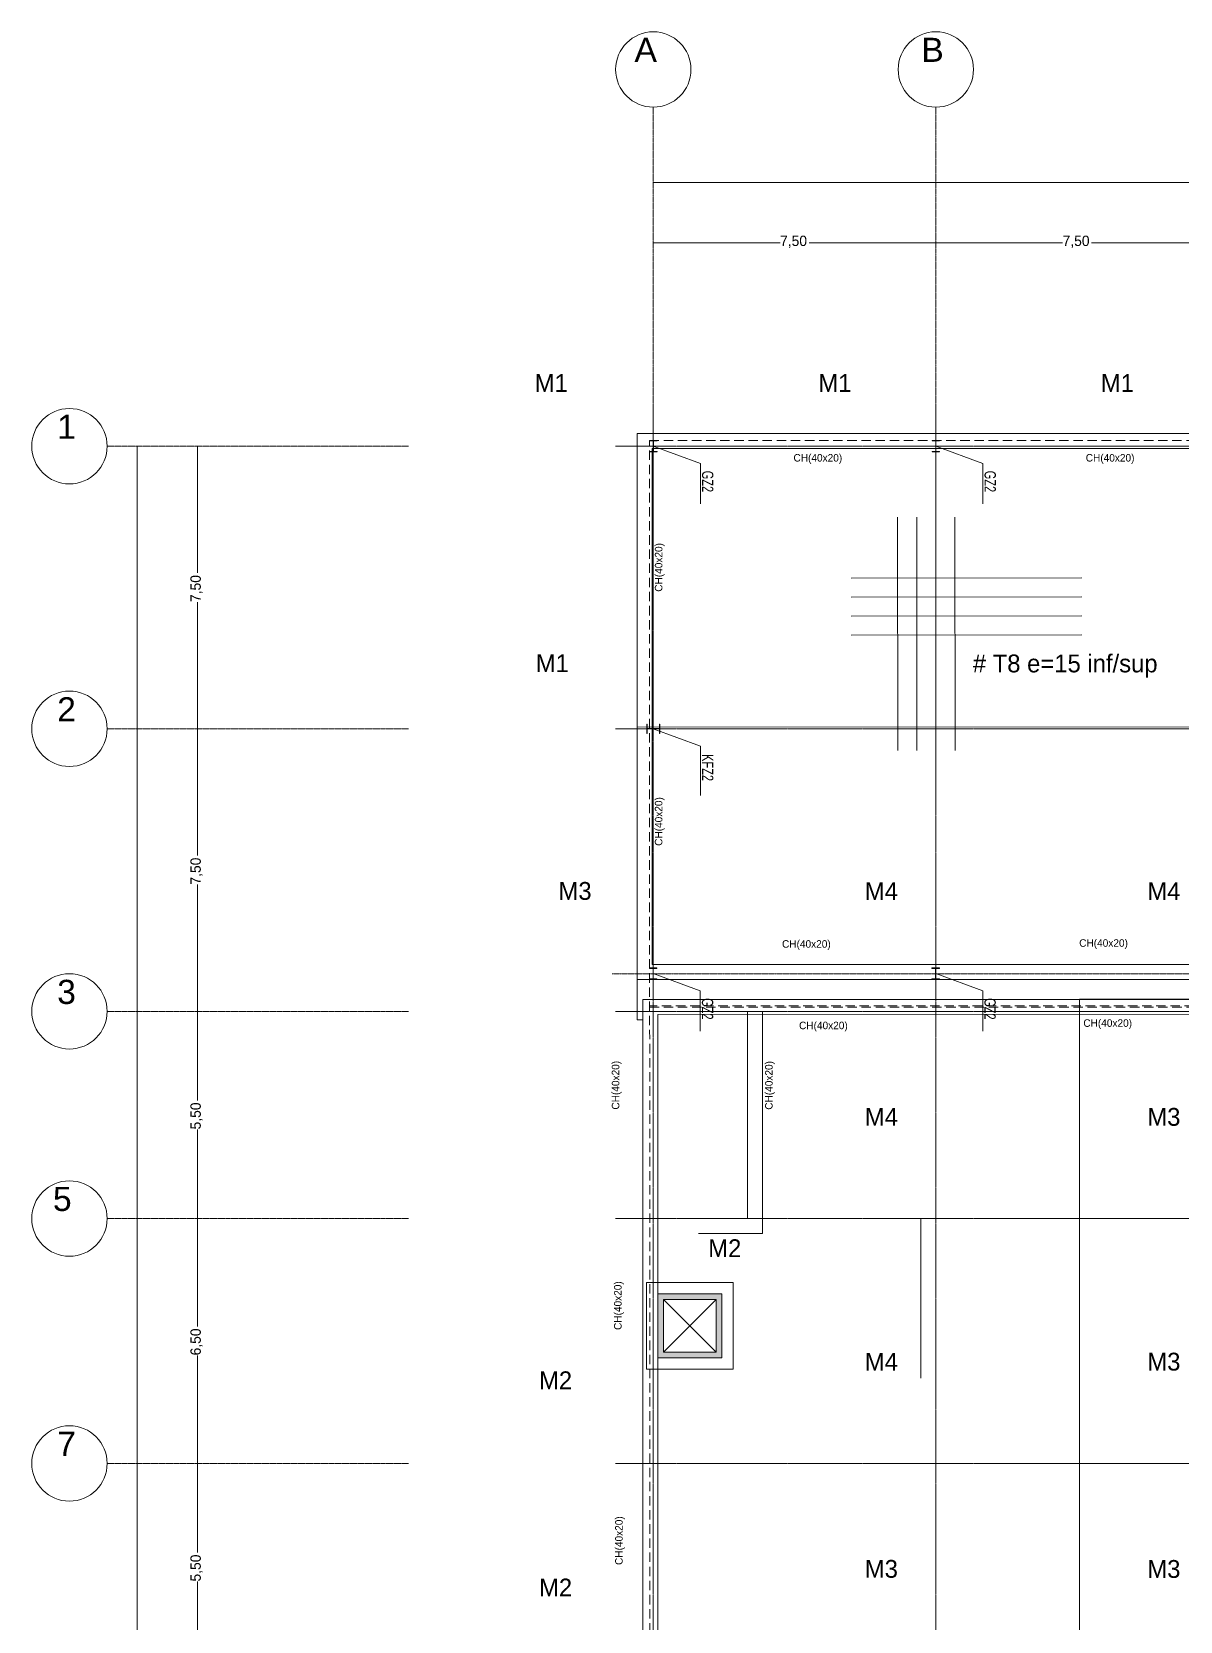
# Model space of a CAD drawing. Header units: millimetres. Extents: x 365175 to 2667127, y -330297 to -162108.
# Drawn here: x 365175 to 395662, y -204295 to -162108 of the extents above; entities that cross this region are included whole.
import ezdxf

# ---------------------------------------------------------------- set-up
doc = ezdxf.new("R2010")
doc.units = ezdxf.units.MM
doc.header["$MEASUREMENT"] = 0
for name, pattern in [('ACAD_ISO04W100', [60, 48, -6, 0, -6]), ('AXES', [50.8, 31.75, -6.35, 6.35, -6.35]), ('DASHED2', [375, 250, -125])]:
    doc.linetypes.add(name, pattern=pattern)
for name, color, linetype in [('Nouveau_0', 7, 'Continuous'), ('Nouveau_famsun', 7, 'Continuous'), ('Nouveau_STXT_XG_THIN', 7, 'Continuous')]:
    doc.layers.add(name, color=color, linetype=linetype)
doc.styles.add('STYLE_GENERE_1', font='')
doc.styles.add('STYLE_GENERE_4', font='')
doc.styles.get('STYLE_GENERE_1').set_extended_font_data('Tempus Sans ITC')
doc.styles.get('STYLE_GENERE_4').set_extended_font_data('Arial')
doc.dimstyles.new('STYLE_GENERE__1', dxfattribs={"dimtxt": 275, "dimasz": 0.010748, "dimexe": 0.18, "dimexo": 1000000.0, "dimgap": 0, "dimtad": 0, "dimlfac": 0.001, "dimzin": 0, "dimdsep": 46, "dimtxsty": 'STYLE_GENERE_1', "dimblk": 'ARROWHEAD_6', "dimblk1": 'ARROWHEAD_6', "dimblk2": 'ARROWHEAD_6', "dimcen": 0.09, "dimse1": 1, "dimse2": 1, "dimclrd": 7, "dimclre": 7, "dimclrt": 7, "dimazin": 0, "dimtfac": 1, "dimtdec": 4, "dimtmove": 0, "dimatfit": 3, "dimfxl": 0, "dimtolj": 1, "dimtzin": 0, "dimarcsym": 0})
doc.dimstyles.new('STYLE_GENERE__2', dxfattribs={"dimtxt": 275, "dimasz": 0.010748, "dimexe": 0.18, "dimexo": 1000000.0, "dimgap": 0, "dimtad": 0, "dimtih": 1, "dimtoh": 1, "dimlfac": 0.001, "dimzin": 0, "dimdsep": 46, "dimtxsty": 'STYLE_GENERE_1', "dimblk": 'ARROWHEAD_6', "dimblk1": 'ARROWHEAD_6', "dimblk2": 'ARROWHEAD_6', "dimcen": 0.09, "dimse1": 1, "dimse2": 1, "dimclrd": 7, "dimclre": 7, "dimclrt": 7, "dimazin": 0, "dimtfac": 1, "dimtdec": 4, "dimtmove": 0, "dimatfit": 3, "dimfxl": 0, "dimtolj": 1, "dimtzin": 0, "dimarcsym": 0})

# ---------------------------------------------------------------- blocks, each defined once
blk = doc.blocks.new('*D26')
at = {"layer": 'Nouveau_0', "color": 7, "linetype": 'Continuous', "lineweight": 5}
for p, q in [((381675, -167708), (381675, -167708)), ((381675, -167708), (385040, -167708)), ((381675, -167708), (381675, -167708)), ((385811, -167708), (389175, -167708)), ((389175, -167708), (389175, -167708)), ((389175, -167708), (389175, -167708))]:
    blk.add_line(p, q, dxfattribs=at)
at = {"layer": 'Nouveau_0', "color": 7, "lineweight": 5, "insert": (385040, -167845), "char_height": 275, "attachment_point": 7, "style": 'STYLE_GENERE_1'}
blk.add_mtext('\\A1;{\\pql;\\fTempus Sans ITC|b0|i0|c0|p82;7,50}', dxfattribs=at)
blk = doc.blocks.new('ARROWHEAD_6')
at = {"color": 0, "linetype": 'Continuous', "lineweight": 0}
for p, q in [((0, 0), (-1, 0)), ((-0.5, -0.5), (0.5, 0.5))]:
    blk.add_line(p, q, dxfattribs=at)
blk = doc.blocks.new('*D27')
at = {"layer": 'Nouveau_0', "color": 7, "linetype": 'Continuous', "lineweight": 5}
for p, q in [((389175, -167708), (389175, -167708)), ((389175, -167708), (392540, -167708)), ((389175, -167708), (389175, -167708)), ((393311, -167708), (396675, -167708)), ((396675, -167708), (396675, -167708)), ((396675, -167708), (396675, -167708))]:
    blk.add_line(p, q, dxfattribs=at)
at = {"layer": 'Nouveau_0', "color": 7, "lineweight": 5, "insert": (392540, -167845), "char_height": 275, "attachment_point": 7, "style": 'STYLE_GENERE_1'}
blk.add_mtext('\\A1;{\\pql;\\fTempus Sans ITC|b0|i0|c0|p82;7,50}', dxfattribs=at)
blk = doc.blocks.new('*D37')
at = {"layer": 'Nouveau_0', "color": 7, "linetype": 'Continuous', "lineweight": 5}
for p, q in [((381675, -166108), (381675, -166108)), ((381675, -166108), (421921, -166108)), ((381675, -166108), (381675, -166108)), ((422780, -166108), (463025, -166108)), ((463025, -166108), (463025, -166108)), ((463025, -166108), (463025, -166108))]:
    blk.add_line(p, q, dxfattribs=at)
at = {"layer": 'Nouveau_0', "color": 7, "lineweight": 5, "insert": (421921, -166245), "char_height": 275, "attachment_point": 7, "style": 'STYLE_GENERE_1'}
blk.add_mtext('\\A1;{\\pql;\\fTempus Sans ITC|b0|i0|c0|p82;81,35}', dxfattribs=at)
blk = doc.blocks.new('*D38')
at = {"layer": 'Nouveau_0', "color": 7, "linetype": 'Continuous', "lineweight": 5}
for p, q in [((369575, -176472), (369575, -173108)), ((369575, -173108), (369575, -173108)), ((369575, -173108), (369575, -173108)), ((369575, -180608), (369575, -177243)), ((369575, -180608), (369575, -180608)), ((369575, -180608), (369575, -180608))]:
    blk.add_line(p, q, dxfattribs=at)
at = {"layer": 'Nouveau_0', "color": 7, "lineweight": 5, "insert": (369713, -177243), "char_height": 275, "attachment_point": 7, "rotation": 90, "style": 'STYLE_GENERE_1'}
blk.add_mtext('\\A1;{\\pql;\\fTempus Sans ITC|b0|i0|c0|p82;7,50}', dxfattribs=at)
blk = doc.blocks.new('*D39')
at = {"layer": 'Nouveau_0', "color": 7, "linetype": 'Continuous', "lineweight": 5}
for p, q in [((369575, -183972), (369575, -180608)), ((369575, -180608), (369575, -180608)), ((369575, -180608), (369575, -180608)), ((369575, -188108), (369575, -184743)), ((369575, -188108), (369575, -188108)), ((369575, -188108), (369575, -188108))]:
    blk.add_line(p, q, dxfattribs=at)
at = {"layer": 'Nouveau_0', "color": 7, "lineweight": 5, "insert": (369713, -184743), "char_height": 275, "attachment_point": 7, "rotation": 90, "style": 'STYLE_GENERE_1'}
blk.add_mtext('\\A1;{\\pql;\\fTempus Sans ITC|b0|i0|c0|p82;7,50}', dxfattribs=at)
blk = doc.blocks.new('*D40')
at = {"layer": 'Nouveau_0', "color": 7, "linetype": 'Continuous', "lineweight": 5}
for p, q in [((369575, -190474), (369575, -188108)), ((369575, -188108), (369575, -188108)), ((369575, -188108), (369575, -188108)), ((369575, -193608), (369575, -191242)), ((369575, -193608), (369575, -193608)), ((369575, -193608), (369575, -193608))]:
    blk.add_line(p, q, dxfattribs=at)
at = {"layer": 'Nouveau_0', "color": 7, "lineweight": 5, "insert": (369713, -191242), "char_height": 275, "attachment_point": 7, "rotation": 90, "style": 'STYLE_GENERE_1'}
blk.add_mtext('\\A1;{\\pql;\\fTempus Sans ITC|b0|i0|c0|p82;5,50}', dxfattribs=at)
blk = doc.blocks.new('*D41')
at = {"layer": 'Nouveau_0', "color": 7, "linetype": 'Continuous', "lineweight": 5}
for p, q in [((369575, -196475), (369575, -193608)), ((369575, -193608), (369575, -193608)), ((369575, -193608), (369575, -193608)), ((369575, -200108), (369575, -197240)), ((369575, -200108), (369575, -200108)), ((369575, -200108), (369575, -200108))]:
    blk.add_line(p, q, dxfattribs=at)
at = {"layer": 'Nouveau_0', "color": 7, "lineweight": 5, "insert": (369713, -197240), "char_height": 275, "attachment_point": 7, "rotation": 90, "style": 'STYLE_GENERE_1'}
blk.add_mtext('\\A1;{\\pql;\\fTempus Sans ITC|b0|i0|c0|p82;6,50}', dxfattribs=at)
blk = doc.blocks.new('*D42')
at = {"layer": 'Nouveau_0', "color": 7, "linetype": 'Continuous', "lineweight": 5}
for p, q in [((369575, -202474), (369575, -200108)), ((369575, -200108), (369575, -200108)), ((369575, -200108), (369575, -200108)), ((369575, -205608), (369575, -203242)), ((369575, -205608), (369575, -205608)), ((369575, -205608), (369575, -205608))]:
    blk.add_line(p, q, dxfattribs=at)
at = {"layer": 'Nouveau_0', "color": 7, "lineweight": 5, "insert": (369713, -203242), "char_height": 275, "attachment_point": 7, "rotation": 90, "style": 'STYLE_GENERE_1'}
blk.add_mtext('\\A1;{\\pql;\\fTempus Sans ITC|b0|i0|c0|p82;5,50}', dxfattribs=at)
blk = doc.blocks.new('*D51')
at = {"layer": 'Nouveau_0', "color": 7, "linetype": 'Continuous', "lineweight": 5}
for p, q in [((367975, -215585), (367975, -173108)), ((367975, -173108), (367975, -173108)), ((367975, -173108), (367975, -173108)), ((367975, -259108), (367975, -216630)), ((367975, -259108), (367975, -259108)), ((367975, -259108), (367975, -259108))]:
    blk.add_line(p, q, dxfattribs=at)
at = {"layer": 'Nouveau_0', "color": 7, "lineweight": 5, "insert": (368113, -216630), "char_height": 275, "attachment_point": 7, "rotation": 90, "style": 'STYLE_GENERE_1'}
blk.add_mtext('\\A1;{\\pql;\\fTempus Sans ITC|b0|i0|c0|p82;86,00}', dxfattribs=at)

msp = doc.modelspace()

# ---------------------------------------------------------------- hatches: boundary and pattern name
at = {"layer": 'Nouveau_0', "linetype": 'Continuous', "lineweight": 5, "true_color": 0x007c06}
h = msp.add_hatch(color=96, dxfattribs=at)
h.paths.add_polyline_path([(381795.876, -195607.704), (381795.876, -197307.704), (383495.876, -197307.704), (383495.876, -195607.704)])
h.paths.add_polyline_path([(381945.876, -195757.704), (383345.876, -195757.704), (383345.876, -197157.704), (381945.876, -197157.704)], flags=0)

# ---------------------------------------------------------------- linework, layer by layer
at = {"layer": 'Nouveau_0', "color": 7, "linetype": 'AXES', "lineweight": 5}
for p, q in [((381675.201, -172107.704), (381675.201, -164107.704)), ((389175.201, -172107.704), (389175.201, -164107.704)), ((381675.201, -172107.704), (381675.201, -260107.704)), ((389175.201, -172107.704), (389175.201, -260107.704)), ((375175.201, -173107.704), (367175.201, -173107.704)), ((380675.201, -173107.704), (464025.201, -173107.704)), ((375175.201, -180607.704), (367175.201, -180607.704)), ((380675.201, -180607.704), (464025.201, -180607.704)), ((380584.724, -187107.806), (404175.201, -187107.806)), ((375175.201, -188107.704), (367175.201, -188107.704)), ((380675.201, -188107.704), (464025.201, -188107.704)), ((375175.201, -193607.704), (367175.201, -193607.704)), ((380675.201, -193607.704), (405175.201, -193607.704)), ((375175.201, -200107.704), (367175.201, -200107.704)), ((380675.201, -200107.704), (405175.201, -200107.704))]:
    msp.add_line(p, q, dxfattribs=at)
at = {"layer": 'Nouveau_0', "color": 7, "linetype": 'ACAD_ISO04W100', "lineweight": 5}
for p, q in [((381675.201, -172107.704), (381675.201, -260107.704)), ((389175.201, -172107.704), (389175.201, -260107.704)), ((380675.201, -173107.704), (464025.201, -173107.704)), ((380675.201, -180607.704), (464025.201, -180607.704)), ((380675.201, -188107.704), (464025.201, -188107.704)), ((380675.201, -193607.704), (405175.201, -193607.704)), ((380675.201, -200107.704), (405175.201, -200107.704))]:
    msp.add_line(p, q, dxfattribs=at)
at = {"layer": 'Nouveau_0', "color": 7, "linetype": 'Continuous', "lineweight": 5}
for p, q in [((381675.201, -173107.704), (382923.167, -173565.199)), ((389175.201, -173107.704), (390423.167, -173565.199)), ((382923.167, -173565.199), (382923.167, -174636.632)), ((390423.167, -173565.199), (390423.167, -174636.632)), ((381675.201, -180607.704), (382923.167, -181065.199)), ((382923.167, -181065.199), (382923.167, -182381.293)), ((381671.651, -187106.504), (382919.617, -187563.999)), ((389171.651, -187106.504), (390419.617, -187563.999)), ((382919.617, -187563.999), (382919.617, -188635.432)), ((390419.617, -187563.999), (390419.617, -188635.432))]:
    msp.add_line(p, q, dxfattribs=at)
at = {"layer": 'Nouveau_0', "color": 7, "linetype": 'Continuous', "lineweight": 20}
for points in [[(381244.368, -172771.304), (437548.162, -172771.304), (437548.162, -188336.57), (404593.045, -188336.57), (404592.735, -187261.581), (381244.368, -187261.581)], [(381644.368, -173171.304), (437148.162, -173171.304), (437148.162, -187936.57), (404992.822, -187936.57), (404992.512, -186861.581), (381644.368, -186861.581)], [(404576.273, -187779.442), (381395.876, -187792.342), (381395.876, -231511.254), (404575.202, -231511.254)], [(381395.876, -187792.342), (404575.202, -187792.342), (404575.202, -231511.254), (381395.876, -231511.254)], [(404176.263, -188179.664), (381795.876, -188192.12), (381795.876, -231111.254), (404175.212, -231111.254)], [(381495.876, -195307.704), (383795.876, -195307.704), (383795.876, -197607.704), (381495.876, -197607.704)], [(381795.876, -195607.704), (383495.876, -195607.704), (383495.876, -197307.704), (381795.876, -197307.704)], [(381795.876, -195607.704), (383495.876, -195607.704), (383495.876, -197307.704), (381795.876, -197307.704)], [(381945.876, -195757.704), (383345.876, -195757.704), (383345.876, -197157.704), (381945.876, -197157.704)], [(381945.876, -195757.704), (383345.876, -195757.704), (383345.876, -197157.704), (381945.876, -197157.704)]]:
    msp.add_lwpolyline(points, close=True, dxfattribs=at)
at = {"layer": 'Nouveau_0', "color": 7, "linetype": 'DASHED2', "lineweight": 20}
for points in [[(381575.201, -172957.704), (462940.553, -172957.704), (462940.553, -252942.704), (437940.061, -252942.704), (437940.061, -187972.705), (410675.553, -187972.705), (404275.553, -187957.704), (404275.553, -230945.203), (414074.561, -230962.703), (414089.561, -258972.705), (381590.553, -258972.705)], [(381577.885, -187996.13), (404275.564, -187996.13), (404275.564, -187957.704), (381577.885, -187957.704)]]:
    msp.add_lwpolyline(points, close=True, dxfattribs=at)
at = {"layer": 'Nouveau_0', "color": 7, "linetype": 'Continuous', "lineweight": 20, "flags": 128}
for points in [[(388161.241, -174991.453), (388168.971, -181188.26)], [(388666.288, -174990.823), (388674.018, -181187.629)], [(389171.336, -174990.193), (389179.066, -181187)], [(389676.383, -174989.563), (389684.113, -181186.37)], [(386928.035, -176606.631), (393047.109, -176598.998)], [(386928.665, -177111.678), (393047.738, -177104.045)], [(386929.295, -177616.725), (393048.368, -177609.093)], [(386929.925, -178121.772), (393048.998, -178114.14)]]:
    msp.add_lwpolyline(points, dxfattribs=at)
at = {"layer": 'Nouveau_0', "color": 7, "linetype": 'Continuous', "lineweight": 20}
for points in [[(384175.201, -188107.704), (384175.201, -193607.704), (382872.026, -193607.704)], [(384575.201, -188107.704), (384575.201, -194007.704), (382872.026, -194007.704)], [(388775.202, -193608.254), (388775.202, -197848.254)], [(381945.876, -195757.704), (383345.876, -195757.704), (383345.876, -197157.704), (381945.876, -197157.704)], [(381945.876, -195757.704), (383345.876, -197157.704), (381945.876, -197157.704), (383345.876, -195757.704)], [(381945.876, -195757.704), (383345.876, -195757.704), (383345.876, -197157.704), (381945.876, -197157.704)], [(381945.876, -195757.704), (383345.876, -197157.704), (381945.876, -197157.704), (383345.876, -195757.704)]]:
    msp.add_lwpolyline(points, dxfattribs=at)
for centre in [(381675.201, -163107.704), (389175.201, -163107.704), (366175.201, -173107.704), (366175.201, -180607.704), (366175.201, -188107.704), (366175.201, -193607.704), (366175.201, -200107.704)]:
    msp.add_circle(centre, 1000, dxfattribs=at)
at = {"layer": 'Nouveau_famsun', "color": 7, "linetype": 'Continuous', "lineweight": 5}
for p, q in [((381244.368, -180553.937), (437548.162, -180607.704)), ((392986.074, -187785.892), (392986.074, -231529.059))]:
    msp.add_line(p, q, dxfattribs=at)
at = {"layer": 'Nouveau_famsun', "color": 7, "linetype": 'Continuous', "lineweight": 20}
msp.add_lwpolyline([(381395.876, -188336.57), (381244.368, -188336.57), (381244.368, -172771.304), (437548.162, -172771.304), (437548.162, -188336.57), (404576.273, -188336.57)], dxfattribs=at)
msp.add_lwpolyline([(404576.273, -187779.442), (404576.273, -231529.059), (374657.518, -231529.059), (374657.518, -210772.522), (381395.876, -210772.522), (381395.876, -187792.342)], close=True, dxfattribs=at)
at = {"layer": 'Nouveau_STXT_XG_THIN', "color": 7, "linetype": 'Continuous', "lineweight": 20}
for points in [[(381775.201, -172957.704), (381575.201, -172957.704), (381575.201, -172968.404), (381671.651, -172968.404), (381671.651, -173247.004), (381575.201, -173247.004), (381575.201, -173257.704), (381775.201, -173257.704), (381775.201, -173247.004), (381678.751, -173247.004), (381678.751, -172968.404), (381775.201, -172968.404)], [(381775.201, -172957.704), (381575.201, -172957.704), (381575.201, -172968.404), (381671.651, -172968.404), (381671.651, -173247.004), (381575.201, -173247.004), (381575.201, -173257.704), (381775.201, -173257.704), (381775.201, -173247.004), (381678.751, -173247.004), (381678.751, -172968.404), (381775.201, -172968.404)], [(389275.201, -172957.704), (389075.201, -172957.704), (389075.201, -172968.404), (389171.651, -172968.404), (389171.651, -173247.004), (389075.201, -173247.004), (389075.201, -173257.704), (389275.201, -173257.704), (389275.201, -173247.004), (389178.751, -173247.004), (389178.751, -172968.404), (389275.201, -172968.404)], [(389275.201, -172957.704), (389075.201, -172957.704), (389075.201, -172968.404), (389171.651, -172968.404), (389171.651, -173247.004), (389075.201, -173247.004), (389075.201, -173257.704), (389275.201, -173257.704), (389275.201, -173247.004), (389178.751, -173247.004), (389178.751, -172968.404), (389275.201, -172968.404)], [(381850.201, -180732.704), (381850.201, -180482.704), (381839.501, -180482.704), (381839.501, -180604.154), (381510.901, -180604.154), (381510.901, -180482.704), (381500.201, -180482.704), (381500.201, -180732.704), (381510.901, -180732.704), (381510.901, -180611.254), (381839.501, -180611.254), (381839.501, -180732.704)], [(381850.201, -180732.704), (381850.201, -180482.704), (381839.501, -180482.704), (381839.501, -180604.154), (381510.901, -180604.154), (381510.901, -180482.704), (381500.201, -180482.704), (381500.201, -180732.704), (381510.901, -180732.704), (381510.901, -180611.254), (381839.501, -180611.254), (381839.501, -180732.704)], [(381771.651, -186956.504), (381571.651, -186956.504), (381571.651, -186967.204), (381668.101, -186967.204), (381668.101, -187245.804), (381571.651, -187245.804), (381571.651, -187256.504), (381771.651, -187256.504), (381771.651, -187245.804), (381675.201, -187245.804), (381675.201, -186967.204), (381771.651, -186967.204)], [(389271.651, -186956.504), (389071.651, -186956.504), (389071.651, -186967.204), (389168.101, -186967.204), (389168.101, -187245.804), (389071.651, -187245.804), (389071.651, -187256.504), (389271.651, -187256.504), (389271.651, -187245.804), (389175.201, -187245.804), (389175.201, -186967.204), (389271.651, -186967.204)]]:
    msp.add_lwpolyline(points, close=True, dxfattribs=at)

# ---------------------------------------------------------------- texts
at = {"layer": 'Nouveau_0', "color": 7, "linetype": 'Continuous', "lineweight": 5}
for s, insert, char_height, attachment_point, style in [('\\A1;{\\pql;\\fArial|b0|i0|c0|p38;A}', (381174.859, -162265.987), 640.44574, 1, 'STYLE_GENERE_4'), ('\\A1;{\\pql;\\fArial|b0|i0|c0|p38;B}', (388789.667, -162265.987), 640.44574, 1, 'STYLE_GENERE_4'), ('\\A1;{\\pql;\\fTempus Sans ITC|b0|i0|c0|p82;M1}', (378525.232, -171194.084), 472.97405, 1, 'STYLE_GENERE_1'), ('\\A1;{\\pql;\\fTempus Sans ITC|b0|i0|c0|p82;M1}', (386056.065, -171194.084), 472.97405, 1, 'STYLE_GENERE_1'), ('\\A1;{\\pql;\\fTempus Sans ITC|b0|i0|c0|p82;M1}', (393556.065, -171194.084), 472.97405, 1, 'STYLE_GENERE_1'), ('\\A1;{\\pql;\\fArial|b0|i0|c0|p38;1}', (365848.934, -172271.11), 640.44574, 1, 'STYLE_GENERE_4'), ('\\A1;{\\pqr;\\fTempus Sans ITC|b0|i0|c0|p82;CH(40x20)}', (386689.283, -173315.556), 200, 3, 'STYLE_GENERE_1'), ('\\A1;{\\pqr;\\fTempus Sans ITC|b0|i0|c0|p82;CH(40x20)}', (394448.076, -173315.556), 200, 3, 'STYLE_GENERE_1'), ('\\A1;{\\pql;\\fTempus Sans ITC|b0|i0|c0|p82;M1}', (378556.065, -178630.483), 472.97405, 1, 'STYLE_GENERE_1'), ('\\A1;{\\pql;\\fTempus Sans ITC|b0|i0|c0|p82;# T8 e=15 inf/sup}', (390156.507, -178637.431), 472.97405, 1, 'STYLE_GENERE_1'), ('\\A1;{\\pql;\\fArial|b0|i0|c0|p38;2}', (365848.934, -179771.11), 640.44574, 1, 'STYLE_GENERE_4'), ('\\A1;{\\pql;\\fTempus Sans ITC|b0|i0|c0|p82;M3}', (379158.013, -184675.084), 472.97405, 1, 'STYLE_GENERE_1'), ('\\A1;{\\pql;\\fTempus Sans ITC|b0|i0|c0|p82;M4}', (387289.572, -184681.397), 472.97405, 1, 'STYLE_GENERE_1'), ('\\A1;{\\pql;\\fTempus Sans ITC|b0|i0|c0|p82;M4}', (394789.572, -184681.397), 472.97405, 1, 'STYLE_GENERE_1'), ('\\A1;{\\pqr;\\fTempus Sans ITC|b0|i0|c0|p82;CH(40x20)}', (386384.807, -186219.231), 200, 3, 'STYLE_GENERE_1'), ('\\A1;{\\pqr;\\fTempus Sans ITC|b0|i0|c0|p82;CH(40x20)}', (394273.865, -186193.999), 200, 3, 'STYLE_GENERE_1'), ('\\A1;{\\pql;\\fArial|b0|i0|c0|p38;3}', (365848.934, -187271.11), 640.44574, 1, 'STYLE_GENERE_4'), ('\\A1;{\\pqr;\\fTempus Sans ITC|b0|i0|c0|p82;CH(40x20)}', (386836.562, -188382.435), 200, 3, 'STYLE_GENERE_1'), ('\\A1;{\\pqr;\\fTempus Sans ITC|b0|i0|c0|p82;CH(40x20)}', (394383.978, -188318.813), 200, 3, 'STYLE_GENERE_1'), ('\\A1;{\\pql;\\fTempus Sans ITC|b0|i0|c0|p82;M4}', (387289.572, -190672.109), 472.97405, 1, 'STYLE_GENERE_1'), ('\\A1;{\\pql;\\fTempus Sans ITC|b0|i0|c0|p82;M3}', (394789.572, -190672.109), 472.97405, 1, 'STYLE_GENERE_1'), ('\\A1;{\\pql;\\fArial|b0|i0|c0|p38;5}', (365735.99, -192765.987), 640.44574, 1, 'STYLE_GENERE_4'), ('\\A1;{\\pql;\\fTempus Sans ITC|b0|i0|c0|p82;M2}', (383132.287, -194158.484), 472.97405, 1, 'STYLE_GENERE_1'), ('\\A1;{\\pql;\\fTempus Sans ITC|b0|i0|c0|p82;M4}', (387289.572, -197172.109), 472.97405, 1, 'STYLE_GENERE_1'), ('\\A1;{\\pql;\\fTempus Sans ITC|b0|i0|c0|p82;M3}', (394789.572, -197169.109), 472.97405, 1, 'STYLE_GENERE_1'), ('\\A1;{\\pql;\\fTempus Sans ITC|b0|i0|c0|p82;M2}', (378640.77, -197663.816), 472.97405, 1, 'STYLE_GENERE_1'), ('\\A1;{\\pql;\\fArial|b0|i0|c0|p38;7}', (365848.934, -199265.987), 640.44574, 1, 'STYLE_GENERE_4'), ('\\A1;{\\pql;\\fTempus Sans ITC|b0|i0|c0|p82;M3}', (387289.572, -202669.109), 472.97405, 1, 'STYLE_GENERE_1'), ('\\A1;{\\pql;\\fTempus Sans ITC|b0|i0|c0|p82;M3}', (394789.572, -202672.109), 472.97405, 1, 'STYLE_GENERE_1'), ('\\A1;{\\pql;\\fTempus Sans ITC|b0|i0|c0|p82;M2}', (378640.77, -203163.816), 472.97405, 1, 'STYLE_GENERE_1')]:
    msp.add_mtext(s, dxfattribs=dict(at, insert=insert, char_height=char_height, attachment_point=attachment_point, style=style))
for s, insert, char_height, attachment_point, rotation, style in [('\\A1;{\\W0.700000x;\\pql;\\fArial|b0|i0|c0|p38;GZ2}', (382963.775, -173757.993), 300, 7, 270, 'STYLE_GENERE_4'), ('\\A1;{\\W0.700000x;\\pql;\\fArial|b0|i0|c0|p38;GZ2}', (390463.775, -173757.993), 300, 7, 270, 'STYLE_GENERE_4'), ('\\A1;{\\pqr;\\fTempus Sans ITC|b0|i0|c0|p82;CH(40x20)}', (381715.352, -175677.038), 200, 3, 89.999973, 'STYLE_GENERE_1'), ('\\A1;{\\W0.700000x;\\pql;\\fArial|b0|i0|c0|p38;KFZ2}', (382968.712, -181277.993), 300, 7, 270, 'STYLE_GENERE_4'), ('\\A1;{\\pqr;\\fTempus Sans ITC|b0|i0|c0|p82;CH(40x20)}', (381715.352, -182422.038), 200, 3, 89.999973, 'STYLE_GENERE_1'), ('\\A1;{\\W0.700000x;\\pql;\\fArial|b0|i0|c0|p38;GZ2}', (382960.225, -187756.793), 300, 7, 270, 'STYLE_GENERE_4'), ('\\A1;{\\W0.700000x;\\pql;\\fArial|b0|i0|c0|p38;GZ2}', (390460.225, -187756.793), 300, 7, 270, 'STYLE_GENERE_4'), ('\\A1;{\\pqr;\\fTempus Sans ITC|b0|i0|c0|p82;CH(40x20)}', (380572.091, -189422.145), 200, 3, 89.999973, 'STYLE_GENERE_1'), ('\\A1;{\\pqr;\\fTempus Sans ITC|b0|i0|c0|p82;CH(40x20)}', (384642.421, -189426.164), 200, 3, 89.999973, 'STYLE_GENERE_1'), ('\\A1;{\\pqr;\\fTempus Sans ITC|b0|i0|c0|p82;CH(40x20)}', (380632.846, -195271.699), 200, 3, 89.999973, 'STYLE_GENERE_1'), ('\\A1;{\\pqr;\\fTempus Sans ITC|b0|i0|c0|p82;CH(40x20)}', (380661.195, -201509.448), 200, 3, 89.999973, 'STYLE_GENERE_1')]:
    msp.add_mtext(s, dxfattribs=dict(at, insert=insert, char_height=char_height, attachment_point=attachment_point, rotation=rotation, style=style))

# ---------------------------------------------------------------- dimensions: what is measured, and where the dimension line sits
for base, p1, p2, picture, middle in [((463025.201, -166107.704), (381675.201, -172107.704), (463025.201, -172107.704), '*D37', (422382.868, -166107.704)), ((389175.201, -167707.704), (381675.201, -172107.704), (389175.201, -172107.704), '*D26', (385397.043, -167707.704)), ((396675.201, -167707.704), (389175.201, -172107.704), (396675.201, -172107.704), '*D27', (392897.043, -167707.704))]:
    dim = msp.add_linear_dim(base=base, p1=p1, p2=p2, dimstyle='STYLE_GENERE__2', dxfattribs=at)
    dim.commit()
    dim.dimension.update_dxf_attribs({"geometry": picture, "text_midpoint": middle, "dimtype": 160})
for base, p1, p2, picture, middle in [((367975.201, -173107.704), (375175.201, -259107.704), (375175.201, -173107.704), '*D51', (367975.201, -216168.37)), ((369575.201, -173107.704), (375175.201, -180607.704), (375175.201, -173107.704), '*D38', (369575.201, -176885.861)), ((369575.201, -180607.704), (375175.201, -188107.704), (375175.201, -180607.704), '*D39', (369575.201, -184385.861)), ((369575.201, -188107.704), (375175.201, -193607.704), (375175.201, -188107.704), '*D40', (369575.201, -190884.528)), ((369575.201, -193607.704), (375175.201, -200107.704), (375175.201, -193607.704), '*D41', (369575.201, -196883.195)), ((369575.201, -200107.704), (375175.201, -205607.704), (375175.201, -200107.704), '*D42', (369575.201, -202884.528))]:
    dim = msp.add_linear_dim(base=base, p1=p1, p2=p2, angle=90, dimstyle='STYLE_GENERE__1', dxfattribs=at)
    dim.commit()
    dim.dimension.update_dxf_attribs({"geometry": picture, "text_midpoint": middle, "dimtype": 160, "text_rotation": 90})

doc.saveas('drawing.dxf')
